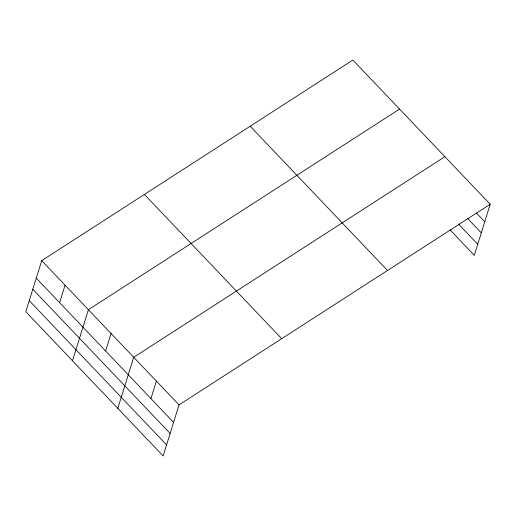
<?xml version="1.0" encoding="UTF-8"?>
<svg xmlns="http://www.w3.org/2000/svg" width="516" height="516" viewBox="0 0 516 516"><rect width="100%" height="100%" fill="white"/><g stroke="black" fill="none" stroke-linecap="round" stroke-linejoin="round"><path stroke-width="0.77" d="M41.706 260.651L25.8 311.722L163.127 455.963L179.033 404.886L490.2 204.278L352.873 60.037L41.706 260.651L179.033 404.886M59.604 302.66L65.055 285.167M72.492 360.761L88.397 309.69L399.565 109.082M105.612 350.977L111.056 333.491M117.809 408.362L133.715 357.291L444.882 156.677M150.93 398.578L156.374 381.085M490.2 204.278L474.294 255.349L449.978 229.807M476.462 213.056L484.75 221.764M467.483 218.339L481.299 232.845M458.402 223.95L477.745 244.268M250.189 126.239L387.516 270.481M144.39 194.448L281.717 338.683M36.262 278.137L173.589 422.378M32.811 289.224L170.132 433.459M29.251 300.641L166.578 444.876"/></g></svg>
